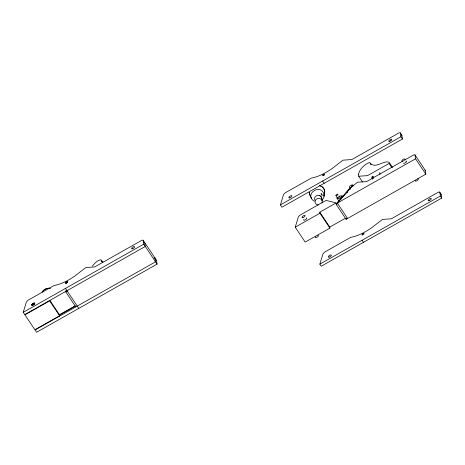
<?xml version="1.0" encoding="UTF-8"?>
<svg xmlns="http://www.w3.org/2000/svg" width="465" height="465" viewBox="0 0 465 465"><rect width="100%" height="100%" fill="white"/><g stroke="black" fill="none" stroke-linecap="round" stroke-linejoin="round"><path stroke-width="0.7" d="M358.428 174.671C359.532 169.033 364.636 164.157 369.727 162.442L370.872 164.162M324.146 195.701L323.942 197.253L322.268 200.002M143.918 242.451L144.72 242.62L145.295 246.444L24.779 314.59L23.25 312.294L26.278 302.297A3.685 1.447 -33.7 0 1 28.725 299.849L54.097 285.504A27.255 10.712 -33.7 0 0 79.562 272.345L85.839 267.555L94.68 266.957L141.593 240.428A2.122 0.837 -33.7 0 1 143.191 240.318L156.496 260.301L157.071 264.126L36.555 332.277L35.026 329.981L155.543 261.83L154.967 258.005L154.159 257.837M280.407 204.896L283.435 194.899A3.685 1.447 -33.7 0 1 285.882 192.452L311.254 178.107A27.255 10.712 -33.7 0 0 336.718 164.947L342.996 160.158L351.831 159.553L398.743 133.031A2.122 0.837 -33.7 0 1 400.348 132.92L401.876 135.216L402.446 139.041L281.935 207.192L280.407 204.896L400.917 136.745L400.348 132.92M336.131 202.949L319.81 212.18L329.749 227.106L329.9 228.123L305.18 242.102L295.24 227.176L298.268 217.178A3.325 1.308 -33.7 0 1 300.716 214.731L326.087 200.38L336.131 202.949L336.927 204.147M319.856 264.149L322.89 254.152A3.685 1.447 -33.7 0 1 325.337 251.705L350.709 237.359A27.255 10.712 -33.7 0 0 372.157 227.373L382.445 219.41L391.286 218.812L438.199 192.283A2.122 0.837 -33.7 0 1 439.803 192.179L441.18 194.242L441.75 198.067L321.234 266.218L319.856 264.149L440.372 196.003L439.803 192.179M323.791 195.428L324.779 191.847L324.489 190.028M323.779 196.381L324.512 194.69M92.244 266.201C94.622 263.516 97.162 260.226 100.847 259.732L102.376 262.028M42.181 291.997C43.867 289.358 47.122 287.847 50.226 288.317M75.801 306.923L65.861 291.991L66.803 290.916M337.294 197.294A1.802 0.709 -33.7 0 0 337.45 198.369L340.107 198.189L342.13 195.875L342.908 197.044M405.294 159.675L413.426 155.078A2.122 0.837 -33.7 0 1 415.03 154.967L425.272 170.359L425.847 174.183L346.105 219.277L336.166 204.344L352.238 186.006A2.598 1.97 86.1 0 1 353.528 185.593M347.564 218.451L337.317 203.06L351.395 186.994L357.672 182.204L366.513 181.606L402.167 161.442M346.809 193.004L347.762 191.923M349.663 189.755L350.61 188.674M346.105 219.277L347.053 218.195M23.25 312.294L143.766 244.142L143.191 240.318M65.861 291.991L67.315 291.171M59.596 315.77L49.65 300.843L24.93 314.822L34.875 329.749L59.596 315.77L59.444 314.759L75.138 305.883M75.289 306.11L59.596 314.985L59.747 316.002M337.317 203.06L415.6 158.792L415.03 154.967M295.24 227.176L319.961 213.197L319.81 212.18M336.166 204.344L337.625 203.525M329.749 227.106L345.443 218.236M358.469 174.683L358.695 176.235L367.536 175.636L389.077 163.453L391.757 167.476M351.685 185.134L352.639 185.076A2.191 0.86 -33.7 0 1 353.04 185.715M342.13 195.875L339.479 196.056A1.802 0.709 -33.7 0 0 338.758 196.247M352.639 185.076L351.459 185.192A1.854 0.732 -33.7 0 0 349.866 186.18A1.854 0.732 -33.7 0 0 349.337 187.267L349.5 187.418A4.464 1.755 -33.7 0 1 349.436 188.749L337.631 202.229L337.788 203.304M390.182 140.325L390.414 140.296M319.844 195.695L321.356 197.02A3.604 3.255 -8.4 0 1 321.542 199.665M102.986 261.882L101.306 260.627L102.068 261.778M314.328 201.246C303.68 194.945 319.856 182.809 323.931 193.87M323.692 188.36L322.431 186.942L319.542 185.454A7.824 7.074 -8.4 0 1 323.803 195.428M321.658 194.329L321.024 193.614A4.435 4.011 -8.4 0 1 321.67 194.324L321.792 194.515A4.435 4.011 -8.4 0 1 322.169 195.341L321.827 194.603M311.835 198.259L310.358 196.463M400.917 136.745L402.446 139.041M415.6 158.792L425.847 174.183M440.372 196.003L441.75 198.067M392.495 167.371L389.054 162.204C383.3 160.187 375.86 168.946 370.187 163.337L370.948 164.488M358.695 176.235L362.52 181.978M340.107 198.189L340.88 199.351M335.963 195.608L337.491 197.904M337.003 198.253L338.944 201.165M322.634 181.013L324.163 183.309M362.09 240.271L363.467 242.335M319.961 213.197L329.9 228.123M143.766 244.142L157.071 264.126M65.484 288.416L78.788 308.394M65.827 290.596L66.617 291.793M49.9 300.425L59.444 314.759M323.687 188.354L324.494 190.04M315.032 200.299A3.604 3.255 -8.4 0 1 316.374 195.846A3.604 3.255 -8.4 0 1 321.263 196.875L321.699 197.898M309.208 192.434L310.295 195.939A7.824 7.074 -8.4 0 1 309.184 192.434M379.684 172.486L379.963 174.392M372.959 176.229L373.25 178.142M372.878 176.287L373.075 177.636M372.692 176.427L372.982 178.38M372.529 176.578L372.814 178.531M372.384 176.752L372.587 178.095M372.267 176.938L372.471 178.281M372.18 177.136L372.471 179.089M372.029 176.712L372.32 178.688M372.093 177.554L372.279 179.037M321.681 197.823L322.146 200.944M317.868 235.348A1.802 0.709 -33.7 0 1 318.112 236.319A1.802 0.709 -33.7 0 1 316.06 237.627A1.802 0.709 -33.7 0 1 315.462 236.877M417.75 178.862A1.802 0.709 -33.7 0 1 417.245 180.53A1.802 0.709 -33.7 0 1 415.216 180.664M338.915 196.48A1.203 0.471 -33.7 0 1 339.392 196.962A1.203 0.471 -33.7 0 1 338.014 197.945A1.203 0.471 -33.7 0 1 337.538 197.462M353.016 185.954A2.598 1.97 86.1 0 1 353.632 185.593M440.599 194.044A2.122 0.837 -33.7 0 1 441.18 194.242M401.068 135.053A2.122 0.837 -33.7 0 1 401.876 135.216M321.885 202.949A3.604 3.255 -8.4 0 0 321.803 200.066L321.722 199.938A3.604 3.255 -8.4 0 0 321.199 199.328L320.542 198.863A3.604 3.255 -8.4 0 0 315.218 200.706A3.604 3.255 -8.4 0 0 318.287 204.926M405.695 161.117A1.779 0.698 -33.7 0 1 405.887 162.419A1.779 0.698 -33.7 0 1 403.504 163.064M424.83 170.155A2.122 0.837 -33.7 0 1 425.272 170.359M306.162 217.957A1.738 0.686 -33.7 0 1 306.394 218.905A1.738 0.686 -33.7 0 1 304.412 220.16A1.738 0.686 -33.7 0 1 303.837 219.439M66.704 283.069A1.203 0.471 -33.7 0 1 65.617 282.993A1.203 0.471 -33.7 0 1 67.082 281.831A1.203 0.471 -33.7 0 1 67.408 282.511M67.21 282.708A1.203 0.471 -33.7 0 1 66.966 282.9M154.078 257.854A2.122 0.837 -33.7 0 1 154.967 258.005M155.915 260.104A2.122 0.837 -33.7 0 1 156.496 260.301M143.993 242.434A2.122 0.837 -33.7 0 1 144.72 242.62M42.164 291.979A7.824 7.074 -8.4 0 1 50.237 288.242M302.878 217.614A1.802 0.709 -33.7 0 0 305.098 215.644A1.802 0.709 -33.7 0 0 302.68 216.301A1.802 0.709 -33.7 0 0 302.878 217.614M402.76 161.134A1.802 0.709 -33.7 0 0 404.98 159.164A1.802 0.709 -33.7 0 0 402.562 159.815A1.802 0.709 -33.7 0 0 402.76 161.134M336.486 195.643A1.203 0.471 -33.7 0 0 337.968 194.329A1.203 0.471 -33.7 0 0 336.358 194.765A1.203 0.471 -33.7 0 0 336.486 195.643M429.061 200.636A1.802 0.709 -33.7 0 0 431.282 198.665A1.802 0.709 -33.7 0 0 428.864 199.316A1.802 0.709 -33.7 0 0 429.061 200.636M362.636 234.918A1.203 0.471 -33.7 0 0 364.112 233.604A1.203 0.471 -33.7 0 0 362.502 234.04A1.203 0.471 -33.7 0 0 362.636 234.918M329.127 257.151A1.802 0.709 -33.7 0 0 331.347 255.18A1.802 0.709 -33.7 0 0 328.935 255.831A1.802 0.709 -33.7 0 0 329.127 257.151M323.181 175.665A1.203 0.471 -33.7 0 0 324.663 174.352A1.203 0.471 -33.7 0 0 323.053 174.788A1.203 0.471 -33.7 0 0 323.181 175.665M289.672 197.892A1.802 0.709 -33.7 0 0 291.892 195.922A1.802 0.709 -33.7 0 0 289.48 196.579A1.802 0.709 -33.7 0 0 289.672 197.892M389.606 141.383A1.802 0.709 -33.7 0 0 391.826 139.413A1.802 0.709 -33.7 0 0 389.414 140.064A1.802 0.709 -33.7 0 0 389.606 141.383M32.573 305.267A1.802 0.709 -33.7 0 0 34.794 303.296A1.802 0.709 -33.7 0 0 32.376 303.947A1.802 0.709 -33.7 0 0 32.573 305.267M132.449 248.781A1.802 0.709 -33.7 0 0 134.67 246.81A1.802 0.709 -33.7 0 0 132.258 247.461A1.802 0.709 -33.7 0 0 132.449 248.781M66.024 283.063A1.203 0.471 -33.7 0 0 67.506 281.749A1.203 0.471 -33.7 0 0 65.896 282.185A1.203 0.471 -33.7 0 0 66.024 283.063M32.521 305.296A1.802 0.709 -33.7 0 0 34.741 303.325A1.802 0.709 -33.7 0 0 32.323 303.976A1.802 0.709 -33.7 0 0 32.521 305.296"/></g></svg>
